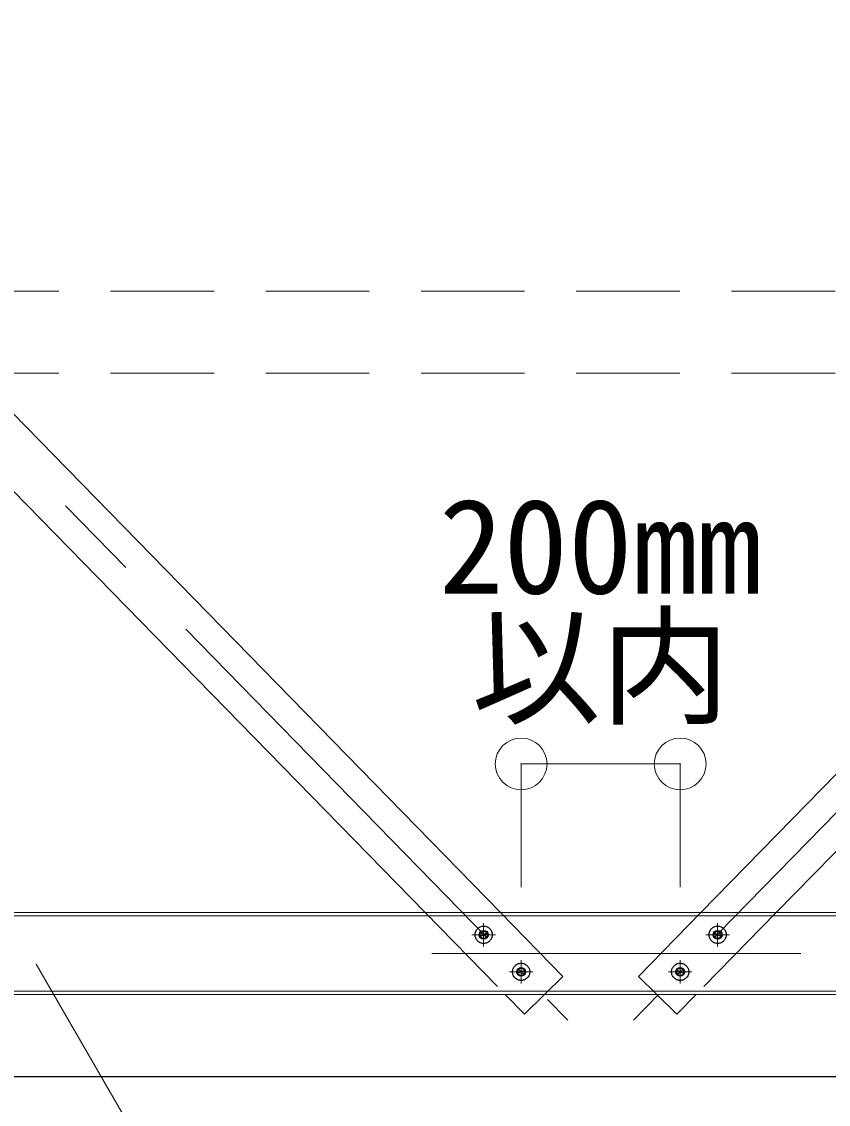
# Model space of a CAD drawing. Units: millimetres, scale not verified. Extents: x -7800 to 7800, y -5387 to 5300.
# Drawn here: x -3067 to -2693, y -1896 to -1394 of the extents above; entities that cross this region are included whole.
import ezdxf
from ezdxf.enums import TextEntityAlignment as Align

# ---------------------------------------------------------------- set-up
doc = ezdxf.new("R2010")
doc.units = ezdxf.units.MM
doc.header["$LTSCALE"] = 40
doc.header["$PDMODE"] = 32
doc.header["$PDSIZE"] = 24
doc.linetypes.add('CHAIN1', pattern=[8, 5, -1, 1, -1])
doc.linetypes.add('DASHED1', pattern=[1.8, 1.2, -0.6])
for name, color, linetype, lineweight in [('7-0_中心線', 4, 'CHAIN1', 9), ('7-3_野縁', 2, 'Continuous', 25), ('7-4_ブレース・補強材', 4, 'Continuous', 9), ('7-5_寸法', 4, 'Continuous', 9), ('7-6_文字', 7, 'Continuous', 18), ('7-C_ビス・アンカーボルト・強調図形', 2, 'Continuous', 25)]:
    doc.layers.add(name, color=color, linetype=linetype, lineweight=lineweight)
doc.styles.add('ＭＳ ゴシック', font='')
doc.styles.get('ＭＳ ゴシック').set_extended_font_data('MS Gothic')

msp = doc.modelspace()

# ---------------------------------------------------------------- linework, layer by layer
at = {"layer": '7-0_中心線'}
for p, q in [((-4108.4, -531.18), (-2813.55, -1857.38)), ((-2156.92, -1216.01), (-2783.14, -1857.38)), ((-2852.59, -1812.31), (-2852.59, -1823.2)), ((-2744.09, -1812.31), (-2744.09, -1823.2)), ((-2858.04, -1817.75), (-2847.15, -1817.75)), ((-2738.65, -1817.75), (-2749.53, -1817.75)), ((-2876.62, -1826.44), (-2705.52, -1826.44)), ((-2835.21, -1829.5), (-2835.21, -1840.39)), ((-2761.47, -1829.5), (-2761.47, -1840.39)), ((-2840.65, -1834.95), (-2829.77, -1834.95)), ((-2756.03, -1834.95), (-2766.92, -1834.95))]:
    msp.add_line(p, q, dxfattribs=at)
at = {"layer": '7-3_野縁'}
msp.add_line((-3219.05, -1883.44), (-2335.29, -1883.44), dxfattribs=at)
at = {"layer": '7-4_ブレース・補強材'}
for p, q in [((-3243.84, -1398.78), (-2844.84, -1807.44)), ((-2352.84, -1398.78), (-2751.84, -1807.44)), ((-3243.84, -1434.57), (-2879.78, -1807.44)), ((-2352.84, -1434.57), (-2716.9, -1807.44)), ((-3352.84, -1807.44), (-2243.84, -1807.44)), ((-3352.84, -1809.04), (-2243.84, -1809.04)), ((-3352.84, -1843.84), (-2243.84, -1843.84)), ((-3352.84, -1845.44), (-2243.84, -1845.44)), ((-2842.68, -1845.44), (-2833.72, -1854.62)), ((-2833.72, -1854.62), (-2824.32, -1845.44)), ((-2762.96, -1854.62), (-2772.36, -1845.44)), ((-2754.01, -1845.44), (-2762.96, -1854.62))]:
    msp.add_line(p, q, dxfattribs=at)
at = {"layer": '7-4_ブレース・補強材', "linetype": 'DASHED1'}
for p, q in [((-4249.63, -1519.19), (-2156.92, -1519.19)), ((-4249.63, -1557.19), (-2156.92, -1557.19)), ((-2879.78, -1807.44), (-2842.68, -1845.44)), ((-2844.84, -1807.44), (-2815.83, -1837.15)), ((-2751.84, -1807.44), (-2780.85, -1837.15)), ((-2716.9, -1807.44), (-2754.01, -1845.44)), ((-2824.32, -1845.44), (-2815.83, -1837.15)), ((-2772.36, -1845.44), (-2780.85, -1837.15))]:
    msp.add_line(p, q, dxfattribs=at)
at = {"layer": '7-5_寸法'}
for p, q in [((-2835.21, -1738.5), (-2835.21, -1795.68)), ((-2835.21, -1738.5), (-2761.47, -1738.5)), ((-2761.47, -1738.5), (-2761.47, -1795.68))]:
    msp.add_line(p, q, dxfattribs=at)
at = {"layer": '7-5_寸法', "color": 7}
for p in [(-2835.21, -1738.5), (-2761.47, -1738.5)]:
    msp.add_point(p, dxfattribs=at)
at = {"layer": '7-6_文字'}
msp.add_lwpolyline([(-2897.16, -1972.48), (-2978.64, -1972.48), (-3060.09, -1831.4)], dxfattribs=at)
at = {"layer": '7-C_ビス・アンカーボルト・強調図形', "linetype": 'DASHED1'}
for centre in [(-2852.59, -1817.75), (-2744.09, -1817.75), (-2835.21, -1834.95), (-2761.47, -1834.95)]:
    msp.add_circle(centre, 4, dxfattribs=at)
at = {"layer": '7-C_ビス・アンカーボルト・強調図形'}
for centre, radius in [((-2852.59, -1817.75), 2.05), ((-2852.59, -1817.75), 1.7), ((-2744.09, -1817.75), 2.05), ((-2744.09, -1817.75), 1.7), ((-2835.21, -1834.95), 2.05), ((-2761.47, -1834.95), 2.05), ((-2835.21, -1834.95), 1.7), ((-2761.47, -1834.95), 1.7)]:
    msp.add_circle(centre, radius, dxfattribs=at)
for centre, radius, start, end in [((-2854.45, -1814.96), 3.35, 274.2468, 303.6215), ((-2854.69, -1819.51), 2.74, 39.9399, 76.1287), ((-2850.74, -1820.54), 3.35, 94.2467, 123.6215), ((-2850.49, -1815.99), 2.74, 219.9398, 256.1286), ((-2745.95, -1820.54), 3.35, 56.3785, 85.7533), ((-2746.19, -1815.99), 2.74, 283.8714, 320.0602), ((-2741.99, -1819.51), 2.74, 103.8713, 140.0601), ((-2742.23, -1814.96), 3.35, 236.3785, 265.7532), ((-2837.07, -1832.16), 3.35, 274.2468, 303.6215), ((-2837.31, -1836.7), 2.74, 39.9399, 76.1287), ((-2833.35, -1837.74), 3.35, 94.2467, 123.6215), ((-2833.11, -1833.19), 2.74, 219.9398, 256.1286), ((-2763.33, -1837.74), 3.35, 56.3785, 85.7533), ((-2763.57, -1833.19), 2.74, 283.8714, 320.0602), ((-2759.38, -1836.7), 2.74, 103.8713, 140.0601), ((-2759.62, -1832.16), 3.35, 236.3785, 265.7532)]:
    msp.add_arc(centre, radius, start, end, dxfattribs=at)

# ---------------------------------------------------------------- texts
at = {"layer": '7-5_寸法', "style": 'ＭＳ ゴシック'}
for s, p in [('200mm', (-2873.34, -1672.66)), ('以内', (-2858.34, -1728.5))]:
    msp.add_text(s, height=43.99, dxfattribs=at).set_placement(p, align=Align.BOTTOM_LEFT)

doc.saveas('drawing.dxf')
